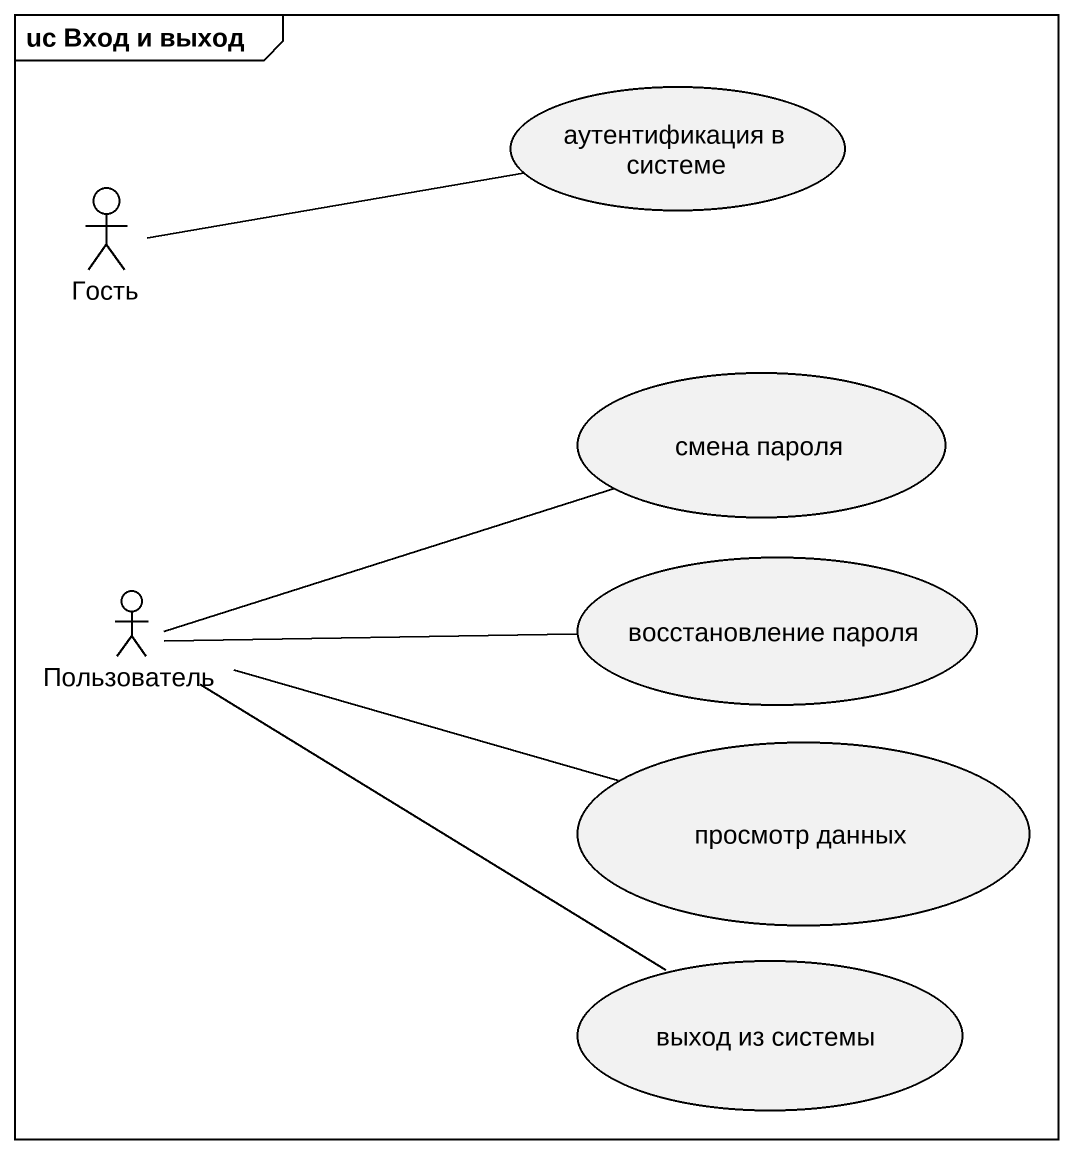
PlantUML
@startuml
mainframe uc Вход и выход
usecase "аутентификация в системе" as аутентификация_в_системе
actor Гость
usecase "смена пароля" as смена_пароля
usecase "восстановление пароля" as восстановление_пароля
actor Пользователь
usecase "просмотр данных" as просмотр_данных
usecase "выход из системы" as выход_из_системы
Гость -right- аутентификация_в_системе
Пользователь -right- смена_пароля
Пользователь -right- восстановление_пароля
Пользователь -right- просмотр_данных
Пользователь -- выход_из_системы
@enduml
